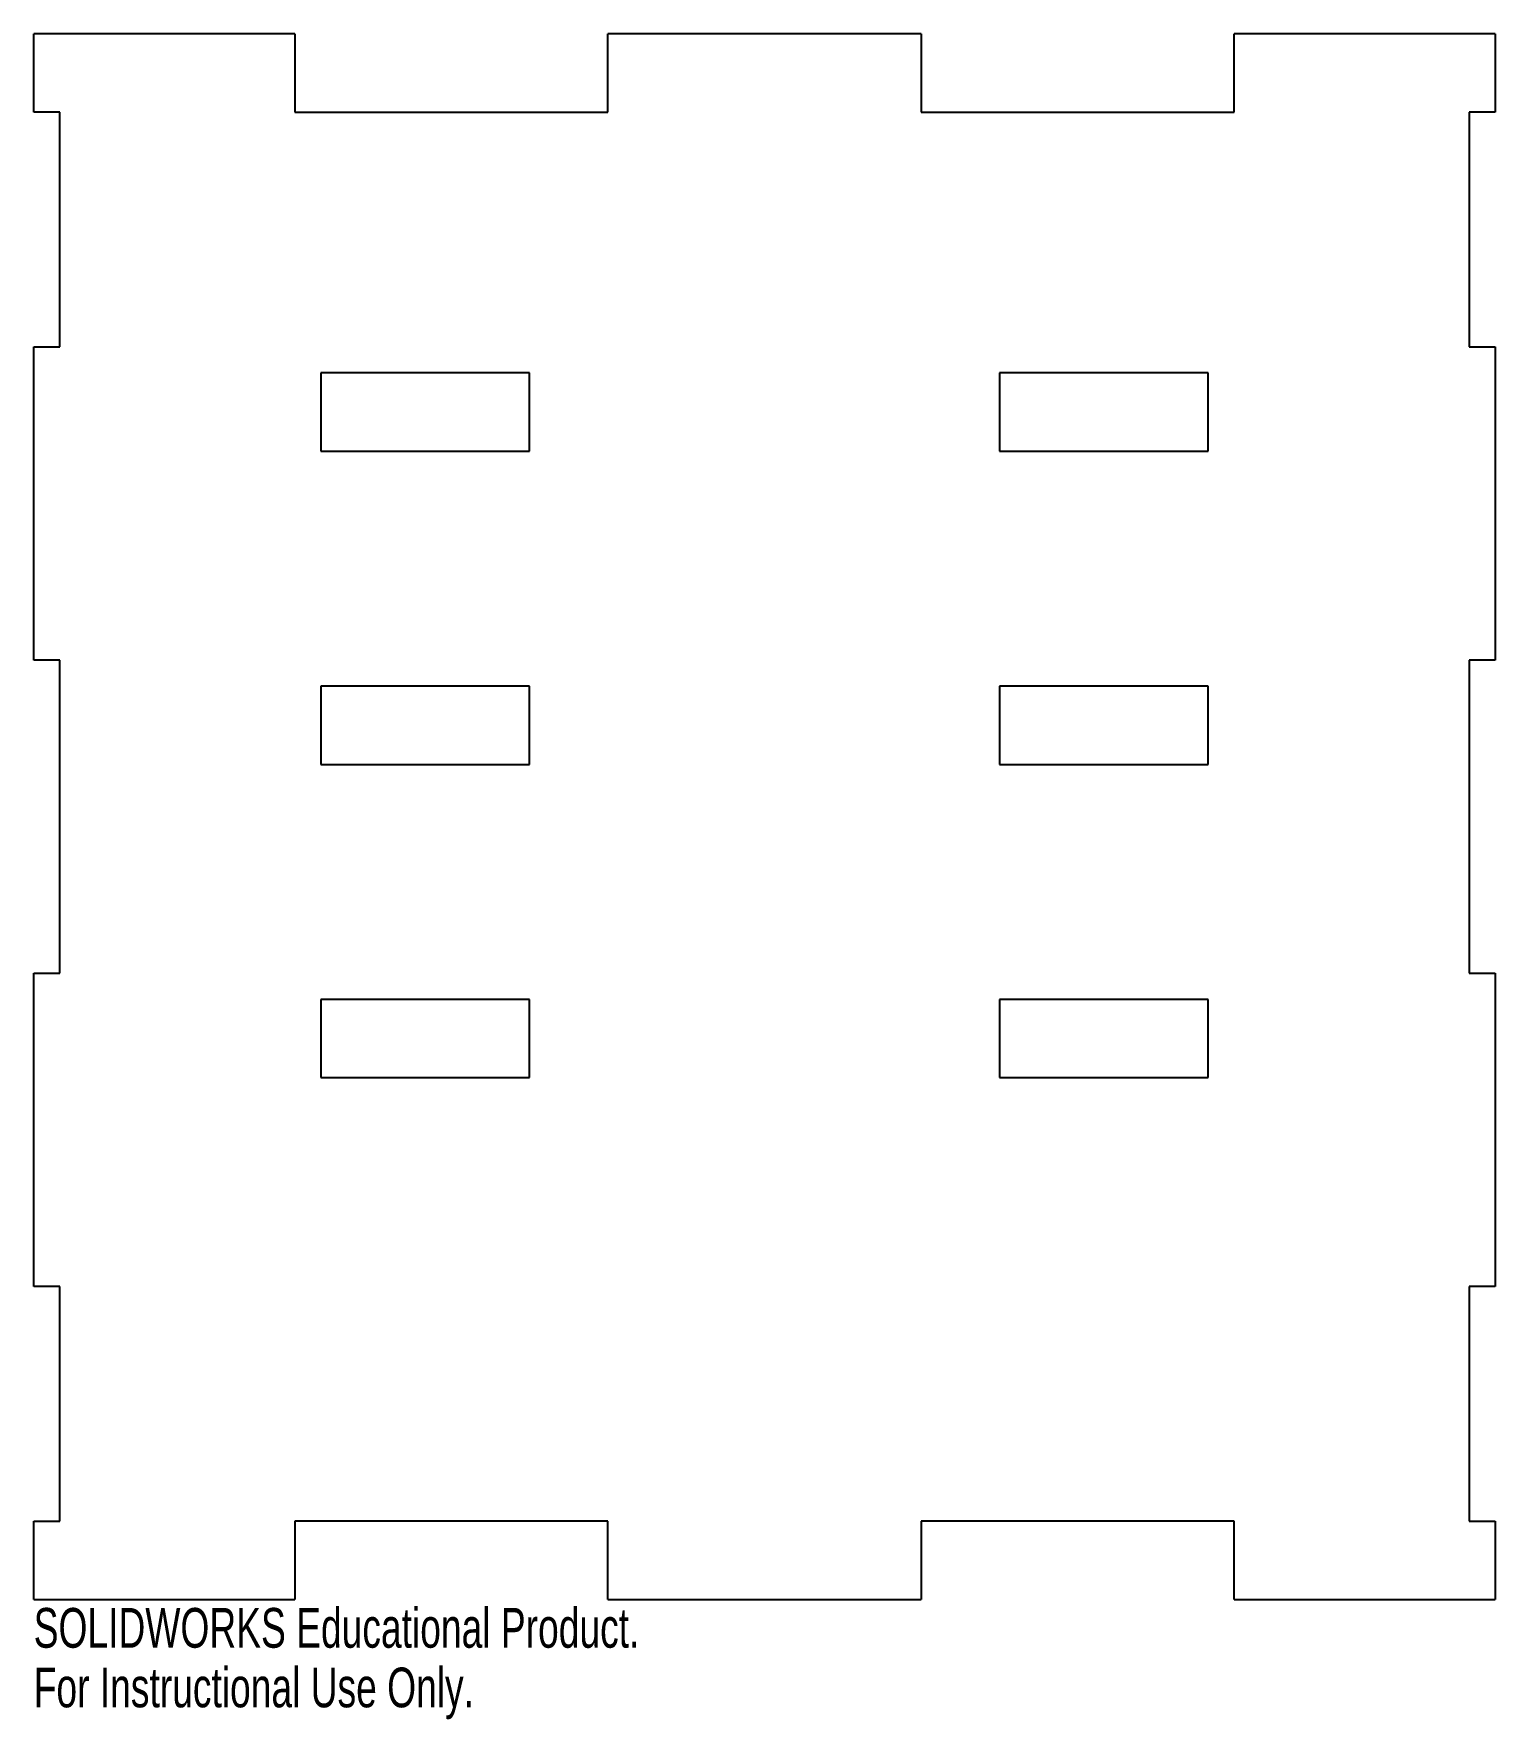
# Model space of a CAD drawing. Header units: inches. Extents: x -1.07 to 5.93, y -2.4 to 5.67.
import ezdxf

# ---------------------------------------------------------------- set-up
doc = ezdxf.new("R2010")
doc.units = ezdxf.units.IN
doc.header["$MEASUREMENT"] = 0
doc.styles.add('SLDTEXTSTYLE0', font='TXT', dxfattribs={"width": 0.7})

msp = doc.modelspace()

# ---------------------------------------------------------------- linework, layer by layer
at = {"color": 7, "linetype": 'Continuous', "lineweight": 25}
for p, q in [((0.1763, 5.6712), (-1.0737, 5.6712)), ((-1.0737, 5.2962), (-1.0737, 5.6712)), ((0.1763, 5.6712), (0.1763, 5.2962)), ((3.1763, 5.6712), (1.6763, 5.6712)), ((1.6763, 5.2962), (1.6763, 5.6712)), ((3.1763, 5.6712), (3.1763, 5.2962)), ((5.9263, 5.6712), (4.6763, 5.6712)), ((4.6763, 5.2962), (4.6763, 5.6712)), ((5.9263, 5.6712), (5.9263, 5.2962)), ((-0.9487, 5.2962), (-1.0737, 5.2962)), ((-0.9487, 4.1712), (-0.9487, 5.2962)), ((0.1763, 5.2962), (1.6763, 5.2962)), ((3.1763, 5.2962), (4.6763, 5.2962)), ((5.8013, 5.2962), (5.8013, 4.1712)), ((5.9263, 5.2962), (5.8013, 5.2962)), ((-1.0737, 4.1712), (-0.9487, 4.1712)), ((-1.0737, 2.6712), (-1.0737, 4.1712)), ((5.8013, 4.1712), (5.9263, 4.1712)), ((5.9263, 4.1712), (5.9263, 2.6712)), ((0.3013, 4.0462), (0.3013, 3.6712)), ((1.3013, 4.0462), (0.3013, 4.0462)), ((1.3013, 3.6712), (1.3013, 4.0462)), ((3.5513, 4.0462), (3.5513, 3.6712)), ((4.5513, 4.0462), (3.5513, 4.0462)), ((4.5513, 3.6712), (4.5513, 4.0462)), ((0.3013, 3.6712), (1.3013, 3.6712)), ((3.5513, 3.6712), (4.5513, 3.6712)), ((-0.9487, 2.6712), (-1.0737, 2.6712)), ((-0.9487, 1.1712), (-0.9487, 2.6712)), ((5.8013, 2.6712), (5.8013, 1.1712)), ((5.9263, 2.6712), (5.8013, 2.6712)), ((0.3013, 2.5462), (0.3013, 2.1712)), ((1.3013, 2.5462), (0.3013, 2.5462)), ((1.3013, 2.1712), (1.3013, 2.5462)), ((3.5513, 2.5462), (3.5513, 2.1712)), ((4.5513, 2.5462), (3.5513, 2.5462)), ((4.5513, 2.1712), (4.5513, 2.5462)), ((0.3013, 2.1712), (1.3013, 2.1712)), ((3.5513, 2.1712), (4.5513, 2.1712)), ((-1.0737, 1.1712), (-0.9487, 1.1712)), ((-1.0737, -0.3288), (-1.0737, 1.1712)), ((5.8013, 1.1712), (5.9263, 1.1712)), ((5.9263, 1.1712), (5.9263, -0.3288)), ((0.3013, 1.0462), (0.3013, 0.6712)), ((1.3013, 1.0462), (0.3013, 1.0462)), ((1.3013, 0.6712), (1.3013, 1.0462)), ((3.5513, 1.0462), (3.5513, 0.6712)), ((4.5513, 1.0462), (3.5513, 1.0462)), ((4.5513, 0.6712), (4.5513, 1.0462)), ((0.3013, 0.6712), (1.3013, 0.6712)), ((3.5513, 0.6712), (4.5513, 0.6712)), ((-0.9487, -0.3288), (-1.0737, -0.3288)), ((-0.9487, -1.4538), (-0.9487, -0.3288)), ((5.8013, -0.3288), (5.8013, -1.4538)), ((5.9263, -0.3288), (5.8013, -0.3288)), ((-1.0737, -1.4538), (-0.9487, -1.4538)), ((-1.0737, -1.8288), (-1.0737, -1.4538)), ((0.1763, -1.4538), (0.1763, -1.8288)), ((1.6763, -1.4538), (0.1763, -1.4538)), ((1.6763, -1.8288), (1.6763, -1.4538)), ((3.1763, -1.4538), (3.1763, -1.8288)), ((4.6763, -1.4538), (3.1763, -1.4538)), ((4.6763, -1.8288), (4.6763, -1.4538)), ((5.8013, -1.4538), (5.9263, -1.4538)), ((5.9263, -1.4538), (5.9263, -1.8288)), ((-1.0737, -1.8288), (0.1763, -1.8288)), ((1.6763, -1.8288), (3.1763, -1.8288)), ((4.6763, -1.8288), (5.9263, -1.8288))]:
    msp.add_line(p, q, dxfattribs=at)

# ---------------------------------------------------------------- texts
at = {"color": 7, "linetype": 'Continuous', "char_height": 0.1903, "attachment_point": 1, "style": 'SLDTEXTSTYLE0'}
for s, insert in [('SOLIDWORKS Educational Product.', (-1.0737, -1.8689)), ('For Instructional Use Only.', (-1.0737, -2.1543))]:
    msp.add_mtext(s, dxfattribs=dict(at, insert=insert))

doc.saveas('drawing.dxf')
